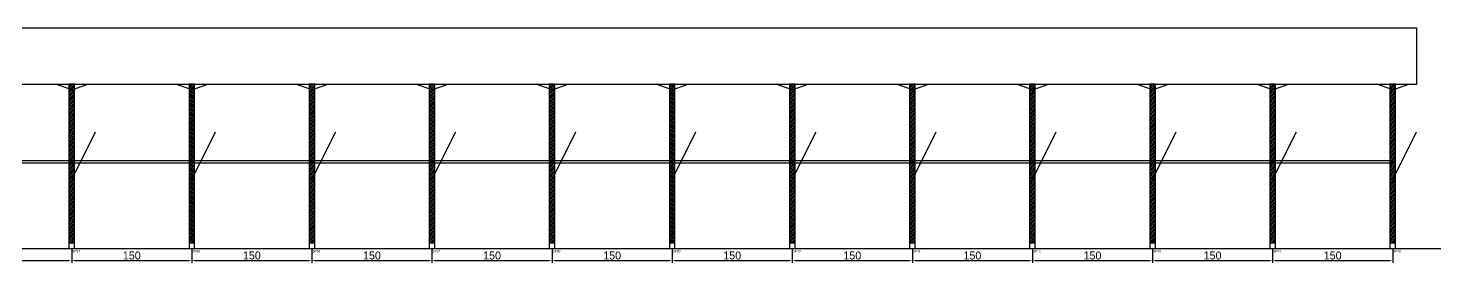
# Model space of a CAD drawing. Header units: metres. Extents: x -30 to 6691, y -25 to 308.
# Drawn here: x 4926 to 6691, y -25 to 268 of the extents above; entities that cross this region are included whole.
import ezdxf

# ---------------------------------------------------------------- set-up
doc = ezdxf.new("R2010")
doc.units = ezdxf.units.M
for name, color, linetype in [('BARRA_ANCORAGEM', 1, 'Continuous'), ('COTA', 241, 'Continuous'), ('GARFOS OK', 3, 'Continuous'), ('NOME DA VIGA', 6, 'Continuous'), ('SARR_7x7', 40, 'Continuous'), ('TIRAS REESCORAMENTO', 252, 'Continuous'), ('VIGAS', 3, 'Continuous')]:
    doc.layers.add(name, color=color, linetype=linetype)
doc.dimstyles.new('EZ DXF', dxfattribs={"dimtxt": 10, "dimasz": 3.5, "dimexe": 3, "dimexo": 1.5, "dimgap": 1, "dimtad": 1, "dimdec": 1, "dimdsep": 46, "dimcen": 2.5, "dimazin": 3, "dimtfac": 1, "dimtmove": 0, "dimatfit": 3})

msp = doc.modelspace()

# ---------------------------------------------------------------- hatches: boundary and pattern name
at = {"layer": 'COTA'}
h = msp.add_hatch(dxfattribs=at)
h.set_pattern_fill('ANSI31', scale=0.5)
h.paths.add_polyline_path([(4977.3, 0), (4984.3, 0), (4984.3, 198), (4977.3, 198)])
h = msp.add_hatch(dxfattribs=at)
h.set_pattern_fill('ANSI31', scale=0.5)
h.paths.add_polyline_path([(5127.33, 0), (5134.33, 0), (5134.33, 198), (5127.33, 198)])
h = msp.add_hatch(dxfattribs=at)
h.set_pattern_fill('ANSI31', scale=0.5)
h.paths.add_polyline_path([(5277.35, 0), (5284.35, 0), (5284.35, 198), (5277.35, 198)])
h = msp.add_hatch(dxfattribs=at)
h.set_pattern_fill('ANSI31', scale=0.5)
h.paths.add_polyline_path([(5427.38, 0), (5434.38, 0), (5434.38, 198), (5427.38, 198)])
h = msp.add_hatch(dxfattribs=at)
h.set_pattern_fill('ANSI31', scale=0.5)
h.paths.add_polyline_path([(5577.4, 0), (5584.4, 0), (5584.4, 198), (5577.4, 198)])
h = msp.add_hatch(dxfattribs=at)
h.set_pattern_fill('ANSI31', scale=0.5)
h.paths.add_polyline_path([(5727.43, 0), (5734.43, 0), (5734.43, 198), (5727.43, 198)])
h = msp.add_hatch(dxfattribs=at)
h.set_pattern_fill('ANSI31', scale=0.5)
h.paths.add_polyline_path([(5877.45, 0), (5884.45, 0), (5884.45, 198), (5877.45, 198)])
h = msp.add_hatch(dxfattribs=at)
h.set_pattern_fill('ANSI31', scale=0.5)
h.paths.add_polyline_path([(6027.47, 0), (6034.47, 0), (6034.47, 198), (6027.47, 198)])
h = msp.add_hatch(dxfattribs=at)
h.set_pattern_fill('ANSI31', scale=0.5)
h.paths.add_polyline_path([(6177.5, 0), (6184.5, 0), (6184.5, 198), (6177.5, 198)])
h = msp.add_hatch(dxfattribs=at)
h.set_pattern_fill('ANSI31', scale=0.5)
h.paths.add_polyline_path([(6327.52, 0), (6334.52, 0), (6334.52, 198), (6327.52, 198)])
h = msp.add_hatch(dxfattribs=at)
h.set_pattern_fill('ANSI31', scale=0.5)
h.paths.add_polyline_path([(6477.55, 0), (6484.55, 0), (6484.55, 198), (6477.55, 198)])
h = msp.add_hatch(dxfattribs=at)
h.set_pattern_fill('ANSI31', scale=0.5)
h.paths.add_polyline_path([(6627.57, 0), (6634.57, 0), (6634.57, 198), (6627.57, 198)])

# ---------------------------------------------------------------- linework, layer by layer
at = {"layer": 'BARRA_ANCORAGEM'}
for p, q in [((4980.8, 79.2), (5010.5, 138.6)), ((5130.83, 79.2), (5160.53, 138.6)), ((5280.85, 79.2), (5310.55, 138.6)), ((5430.88, 79.2), (5460.58, 138.6)), ((5580.9, 79.2), (5610.6, 138.6)), ((5730.93, 79.2), (5760.63, 138.6)), ((5880.95, 79.2), (5910.65, 138.6)), ((6030.97, 79.2), (6060.67, 138.6)), ((6181, 79.2), (6210.7, 138.6)), ((6331.02, 79.2), (6360.72, 138.6)), ((6481.05, 79.2), (6510.75, 138.6)), ((6631.07, 79.2), (6660.77, 138.6))]:
    msp.add_line(p, q, dxfattribs=at)
at = {"layer": 'GARFOS OK'}
for p, q in [((4980.8, 191), (4960.8, 198)), ((4960.8, 198), (5000.8, 198)), ((4980.8, 191), (5000.8, 198)), ((5130.83, 191), (5110.83, 198)), ((5110.83, 198), (5150.83, 198)), ((5130.83, 191), (5150.83, 198)), ((5280.85, 191), (5260.85, 198)), ((5260.85, 198), (5300.85, 198)), ((5280.85, 191), (5300.85, 198)), ((5430.88, 191), (5410.88, 198)), ((5410.88, 198), (5450.88, 198)), ((5430.88, 191), (5450.88, 198)), ((5580.9, 191), (5560.9, 198)), ((5560.9, 198), (5600.9, 198)), ((5580.9, 191), (5600.9, 198)), ((5730.93, 191), (5710.93, 198)), ((5710.93, 198), (5750.93, 198)), ((5730.93, 191), (5750.93, 198)), ((5880.95, 191), (5860.95, 198)), ((5860.95, 198), (5900.95, 198)), ((5880.95, 191), (5900.95, 198)), ((6030.97, 191), (6010.97, 198)), ((6010.97, 198), (6050.97, 198)), ((6030.97, 191), (6050.97, 198)), ((6181, 191), (6161, 198)), ((6161, 198), (6201, 198)), ((6181, 191), (6201, 198)), ((6331.02, 191), (6311.02, 198)), ((6311.02, 198), (6351.02, 198)), ((6331.02, 191), (6351.02, 198)), ((6481.05, 191), (6461.05, 198)), ((6461.05, 198), (6501.05, 198)), ((6481.05, 191), (6501.05, 198)), ((6631.07, 191), (6611.07, 198)), ((6611.07, 198), (6651.07, 198)), ((6631.07, 191), (6651.07, 198))]:
    msp.add_line(p, q, dxfattribs=at)
at = {"layer": 'GARFOS OK', "linetype": 'CONTINUOUS'}
msp.add_line((-30, -7), (6691.07, -7), dxfattribs=at)
at = {"layer": 'GARFOS OK'}
for points in [[(4977.3, 0), (4984.3, 0), (4984.3, 198), (4977.3, 198), (4977.3, 0)], [(5127.33, 0), (5134.33, 0), (5134.33, 198), (5127.33, 198), (5127.33, 0)], [(5277.35, 0), (5284.35, 0), (5284.35, 198), (5277.35, 198), (5277.35, 0)], [(5427.38, 0), (5434.38, 0), (5434.38, 198), (5427.38, 198), (5427.38, 0)], [(5577.4, 0), (5584.4, 0), (5584.4, 198), (5577.4, 198), (5577.4, 0)], [(5727.43, 0), (5734.43, 0), (5734.43, 198), (5727.43, 198), (5727.43, 0)], [(5877.45, 0), (5884.45, 0), (5884.45, 198), (5877.45, 198), (5877.45, 0)], [(6027.47, 0), (6034.47, 0), (6034.47, 198), (6027.47, 198), (6027.47, 0)], [(6177.5, 0), (6184.5, 0), (6184.5, 198), (6177.5, 198), (6177.5, 0)], [(6327.52, 0), (6334.52, 0), (6334.52, 198), (6327.52, 198), (6327.52, 0)], [(6477.55, 0), (6484.55, 0), (6484.55, 198), (6477.55, 198), (6477.55, 0)], [(6627.57, 0), (6634.57, 0), (6634.57, 198), (6627.57, 198), (6627.57, 0)]]:
    msp.add_lwpolyline(points, dxfattribs=at)
at = {"layer": 'SARR_7x7'}
for points in [[(4977.3, -7), (4984.3, -7), (4984.3, 0), (4977.3, 0), (4977.3, -7)], [(5127.33, -7), (5134.33, -7), (5134.33, 0), (5127.33, 0), (5127.33, -7)], [(5277.35, -7), (5284.35, -7), (5284.35, 0), (5277.35, 0), (5277.35, -7)], [(5427.38, -7), (5434.38, -7), (5434.38, 0), (5427.38, 0), (5427.38, -7)], [(5577.4, -7), (5584.4, -7), (5584.4, 0), (5577.4, 0), (5577.4, -7)], [(5727.43, -7), (5734.43, -7), (5734.43, 0), (5727.43, 0), (5727.43, -7)], [(5877.45, -7), (5884.45, -7), (5884.45, 0), (5877.45, 0), (5877.45, -7)], [(6027.47, -7), (6034.47, -7), (6034.47, 0), (6027.47, 0), (6027.47, -7)], [(6177.5, -7), (6184.5, -7), (6184.5, 0), (6177.5, 0), (6177.5, -7)], [(6327.52, -7), (6334.52, -7), (6334.52, 0), (6327.52, 0), (6327.52, -7)], [(6477.55, -7), (6484.55, -7), (6484.55, 0), (6477.55, 0), (6477.55, -7)], [(6627.57, -7), (6634.57, -7), (6634.57, 0), (6627.57, 0), (6627.57, -7)]]:
    msp.add_lwpolyline(points, dxfattribs=at)
at = {"layer": 'TIRAS REESCORAMENTO'}
for points in [[(4830.78, 100), (4980.8, 100), (4980.8, 102.5), (4830.78, 102.5), (4830.78, 100)], [(4980.8, 100), (5130.83, 100), (5130.83, 102.5), (4980.8, 102.5), (4980.8, 100)], [(5130.83, 100), (5280.85, 100), (5280.85, 102.5), (5130.83, 102.5), (5130.83, 100)], [(5280.85, 100), (5430.88, 100), (5430.88, 102.5), (5280.85, 102.5), (5280.85, 100)], [(5430.88, 100), (5580.9, 100), (5580.9, 102.5), (5430.88, 102.5), (5430.88, 100)], [(5580.9, 100), (5730.93, 100), (5730.93, 102.5), (5580.9, 102.5), (5580.9, 100)], [(5730.93, 100), (5880.95, 100), (5880.95, 102.5), (5730.93, 102.5), (5730.93, 100)], [(5880.95, 100), (6030.97, 100), (6030.97, 102.5), (5880.95, 102.5), (5880.95, 100)], [(6030.97, 100), (6181, 100), (6181, 102.5), (6030.97, 102.5), (6030.97, 100)], [(6181, 100), (6331.02, 100), (6331.02, 102.5), (6181, 102.5), (6181, 100)], [(6331.02, 100), (6481.05, 100), (6481.05, 102.5), (6331.02, 102.5), (6331.02, 100)], [(6481.05, 100), (6631.07, 100), (6631.07, 102.5), (6481.05, 102.5), (6481.05, 100)]]:
    msp.add_lwpolyline(points, dxfattribs=at)
at = {"layer": 'VIGAS'}
msp.add_lwpolyline([(0, 198), (6661.07, 198), (6661.07, 268), (0, 268), (0, 198)], dxfattribs=at)

# ---------------------------------------------------------------- texts
at = {"layer": 'NOME DA VIGA'}
for s, p in [('GF34', (4980.8, -12)), ('GF35', (5130.83, -12)), ('GF36', (5280.85, -12)), ('GF37', (5430.88, -12)), ('GF38', (5580.9, -12)), ('GF39', (5730.93, -12)), ('GF40', (5880.95, -12)), ('GF41', (6030.97, -12)), ('GF42', (6181, -12)), ('GF43', (6331.02, -12)), ('GF44', (6481.05, -12)), ('GF45', (6631.07, -12))]:
    msp.add_text(s, height=3, dxfattribs=at).set_placement(p)

# ---------------------------------------------------------------- dimensions: what is measured, and where the dimension line sits
at = {"layer": 'COTA'}
for base, p1, p2 in [((4830.78, -22), (4830.78, -7), (4980.8, -7)), ((4980.8, -22), (4980.8, -7), (5130.83, -7)), ((5130.83, -22), (5130.83, -7), (5280.85, -7)), ((5280.85, -22), (5280.85, -7), (5430.88, -7)), ((5430.88, -22), (5430.88, -7), (5580.9, -7)), ((5580.9, -22), (5580.9, -7), (5730.93, -7)), ((5730.93, -22), (5730.93, -7), (5880.95, -7)), ((5880.95, -22), (5880.95, -7), (6030.97, -7)), ((6030.97, -22), (6030.97, -7), (6181, -7)), ((6181, -22), (6181, -7), (6331.02, -7)), ((6331.02, -22), (6331.02, -7), (6481.05, -7)), ((6481.05, -22), (6481.05, -7), (6631.07, -7))]:
    msp.add_linear_dim(base=base, p1=p1, p2=p2, dimstyle='EZ DXF', dxfattribs=at).render()

doc.saveas('drawing.dxf')
